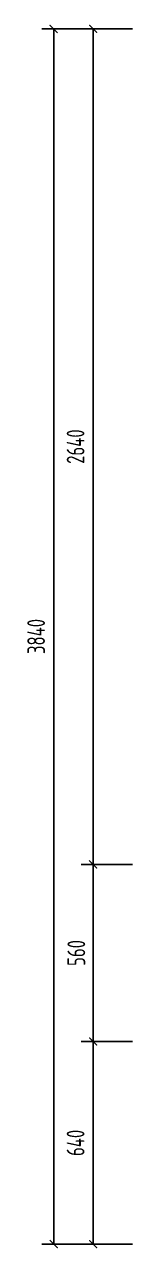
# Model space of a CAD drawing. Header units: millimetres. Extents: x 3162 to 221128, y -144913 to 11496.
# Drawn here: x 14933 to 15300, y -117130 to -113262 of the extents above; entities that cross this region are included whole.
import ezdxf

# ---------------------------------------------------------------- set-up
doc = ezdxf.new("R2010")
doc.units = ezdxf.units.MM
doc.header["$LTSCALE"] = 10
doc.layers.get('Defpoints').update_dxf_attribs({"color": 250})
doc.layers.add('RC-dimensions', color=44, linetype='Continuous', lineweight=0)
doc.styles.add('尺寸标注', font='ARCHS.SHX', dxfattribs={"width": 0.8})
doc.dimstyles.new('海龙1：25', dxfattribs={"dimscale": 25, "dimtxt": 2.25, "dimasz": 1, "dimexe": 1.5, "dimexo": 1, "dimgap": 1, "dimtad": 1, "dimdec": 0, "dimrnd": 5, "dimdsep": 46, "dimtxsty": '尺寸标注', "dimblk": 'ARCHTICK', "dimblk1": 'ARCHTICK', "dimblk2": 'ARCHTICK', "dimcen": 1, "dimclrd": 44, "dimclre": 44, "dimclrt": 2, "dimadec": 0, "dimazin": 0, "dimtfac": 1, "dimtdec": 0, "dimtix": 1, "dimtmove": 2, "dimatfit": 3, "dimldrblk": 'hl_arrow2', "dimfxl": 5, "dimfxlon": 1, "dimarcsym": 0})

# ---------------------------------------------------------------- blocks, each defined once
blk = doc.blocks.new('_ArchTick')
at = {"color": 2, "linetype": 'ByBlock', "const_width": 0.15}
blk.add_lwpolyline([(-0.5, -0.5), (0.5, 0.5)], dxfattribs=at)
blk = doc.blocks.new('*D1434')
at = {"layer": 'Defpoints', "color": 0, "transparency": 16777216}
for p in [(15150.1, -116476.2), (15300.1, -116476.2), (15300.1, -117116.2)]:
    blk.add_point(p, dxfattribs=at)
at = {"layer": 'RC-dimensions', "color": 44, "lineweight": -2, "transparency": 16777216}
for p, q in [((15275.1, -116476.2), (15112.6, -116476.2)), ((15150.1, -117116.2), (15150.1, -116476.2)), ((15275.1, -117116.2), (15112.6, -117116.2))]:
    blk.add_line(p, q, dxfattribs=at)
at = {"layer": 'RC-dimensions', "color": 44, "lineweight": -2, "transparency": 16777216, "xscale": 25, "yscale": 25, "zscale": 25}
for p, rotation in [((15150.1, -116476.2), 90), ((15150.1, -117116.2), 270)]:
    blk.add_blockref('_ArchTick', p, dxfattribs=dict(at, rotation=rotation))
at = {"layer": 'RC-dimensions', "color": 2, "transparency": 16777216, "insert": (15094.6, -116796.2), "char_height": 56.25, "attachment_point": 5, "rotation": 90, "style": '尺寸标注'}
blk.add_mtext('640', dxfattribs=at)
blk = doc.blocks.new('hl_arrow2')
at = {"color": 2}
blk.add_line((-0.22, 0), (-1, 0), dxfattribs=at)
blk.add_lwpolyline([(-0.22, 0), (-0.86, -0.69), (-0.65, -0.86), (0, 0), (-0.65, 0.86), (-0.86, 0.69)], close=True, dxfattribs=at)
for points in [[(-0.86, 0.69), (-0.65, 0.86), (-0.22, 0), (0, 0)], [(-0.86, -0.69), (-0.65, -0.86), (-0.22, 0), (0, 0)]]:
    blk.add_solid(points, dxfattribs=at)
blk = doc.blocks.new('*D1435')
at = {"layer": 'Defpoints', "color": 0, "transparency": 16777216}
for p in [(15150.1, -115916.2), (15300.1, -115916.2), (15300.1, -116476.2)]:
    blk.add_point(p, dxfattribs=at)
at = {"layer": 'RC-dimensions', "color": 44, "lineweight": -2, "transparency": 16777216}
for p, q in [((15275.1, -115916.2), (15112.6, -115916.2)), ((15150.1, -116476.2), (15150.1, -115916.2)), ((15275.1, -116476.2), (15112.6, -116476.2))]:
    blk.add_line(p, q, dxfattribs=at)
at = {"layer": 'RC-dimensions', "color": 44, "lineweight": -2, "transparency": 16777216, "xscale": 25, "yscale": 25, "zscale": 25}
for p, rotation in [((15150.1, -115916.2), 90), ((15150.1, -116476.2), 270)]:
    blk.add_blockref('_ArchTick', p, dxfattribs=dict(at, rotation=rotation))
at = {"layer": 'RC-dimensions', "color": 2, "transparency": 16777216, "insert": (15097, -116196.2), "char_height": 56.25, "attachment_point": 5, "rotation": 90, "style": '尺寸标注'}
blk.add_mtext('560', dxfattribs=at)
blk = doc.blocks.new('*D1436')
at = {"layer": 'Defpoints', "color": 0, "transparency": 16777216}
for p in [(15150.1, -113276.2), (15300.1, -113276.2), (15300.1, -115916.2)]:
    blk.add_point(p, dxfattribs=at)
at = {"layer": 'RC-dimensions', "color": 44, "lineweight": -2, "transparency": 16777216}
for p, q in [((15275.1, -113276.2), (15112.6, -113276.2)), ((15150.1, -115916.2), (15150.1, -113276.2)), ((15275.1, -115916.2), (15112.6, -115916.2))]:
    blk.add_line(p, q, dxfattribs=at)
at = {"layer": 'RC-dimensions', "color": 44, "lineweight": -2, "transparency": 16777216, "xscale": 25, "yscale": 25, "zscale": 25}
for p, rotation in [((15150.1, -113276.2), 90), ((15150.1, -115916.2), 270)]:
    blk.add_blockref('_ArchTick', p, dxfattribs=dict(at, rotation=rotation))
at = {"layer": 'RC-dimensions', "color": 2, "transparency": 16777216, "insert": (15094.6, -114596.2), "char_height": 56.25, "attachment_point": 5, "rotation": 90, "style": '尺寸标注'}
blk.add_mtext('2640', dxfattribs=at)
blk = doc.blocks.new('*D1437')
at = {"layer": 'Defpoints', "color": 0, "transparency": 16777216}
for p in [(15025.3, -113276.2), (15175.3, -113276.2), (15175.3, -117116.2)]:
    blk.add_point(p, dxfattribs=at)
at = {"layer": 'RC-dimensions', "color": 44, "lineweight": -2, "transparency": 16777216}
for p, q in [((15150.3, -113276.2), (14987.8, -113276.2)), ((15025.3, -117116.2), (15025.3, -113276.2)), ((15150.3, -117116.2), (14987.8, -117116.2))]:
    blk.add_line(p, q, dxfattribs=at)
at = {"layer": 'RC-dimensions', "color": 44, "lineweight": -2, "transparency": 16777216, "xscale": 25, "yscale": 25, "zscale": 25}
for p, rotation in [((15025.3, -113276.2), 90), ((15025.3, -117116.2), 270)]:
    blk.add_blockref('_ArchTick', p, dxfattribs=dict(at, rotation=rotation))
at = {"layer": 'RC-dimensions', "color": 2, "transparency": 16777216, "insert": (14969.8, -115196.2), "char_height": 56.25, "attachment_point": 5, "rotation": 90, "style": '尺寸标注'}
blk.add_mtext('3840', dxfattribs=at)

msp = doc.modelspace()

# ---------------------------------------------------------------- dimensions: what is measured, and where the dimension line sits
at = {"layer": 'RC-dimensions'}
for base, p1, p2, picture, middle in [((15025.3, -113276.2), (15175.3, -117116.2), (15175.3, -113276.2), '*D1437', (14969.8, -115196.2)), ((15150.1, -113276.2), (15300.1, -115916.2), (15300.1, -113276.2), '*D1436', (15094.6, -114596.2)), ((15150.1, -115916.2), (15300.1, -116476.2), (15300.1, -115916.2), '*D1435', (15097, -116196.2)), ((15150.1, -116476.2), (15300.1, -117116.2), (15300.1, -116476.2), '*D1434', (15094.6, -116796.2))]:
    dim = msp.add_linear_dim(base=base, p1=p1, p2=p2, angle=90, dimstyle='海龙1：25', dxfattribs=at)
    dim.commit()
    dim.dimension.update_dxf_attribs({"geometry": picture, "text_midpoint": middle})

doc.saveas('drawing.dxf')
